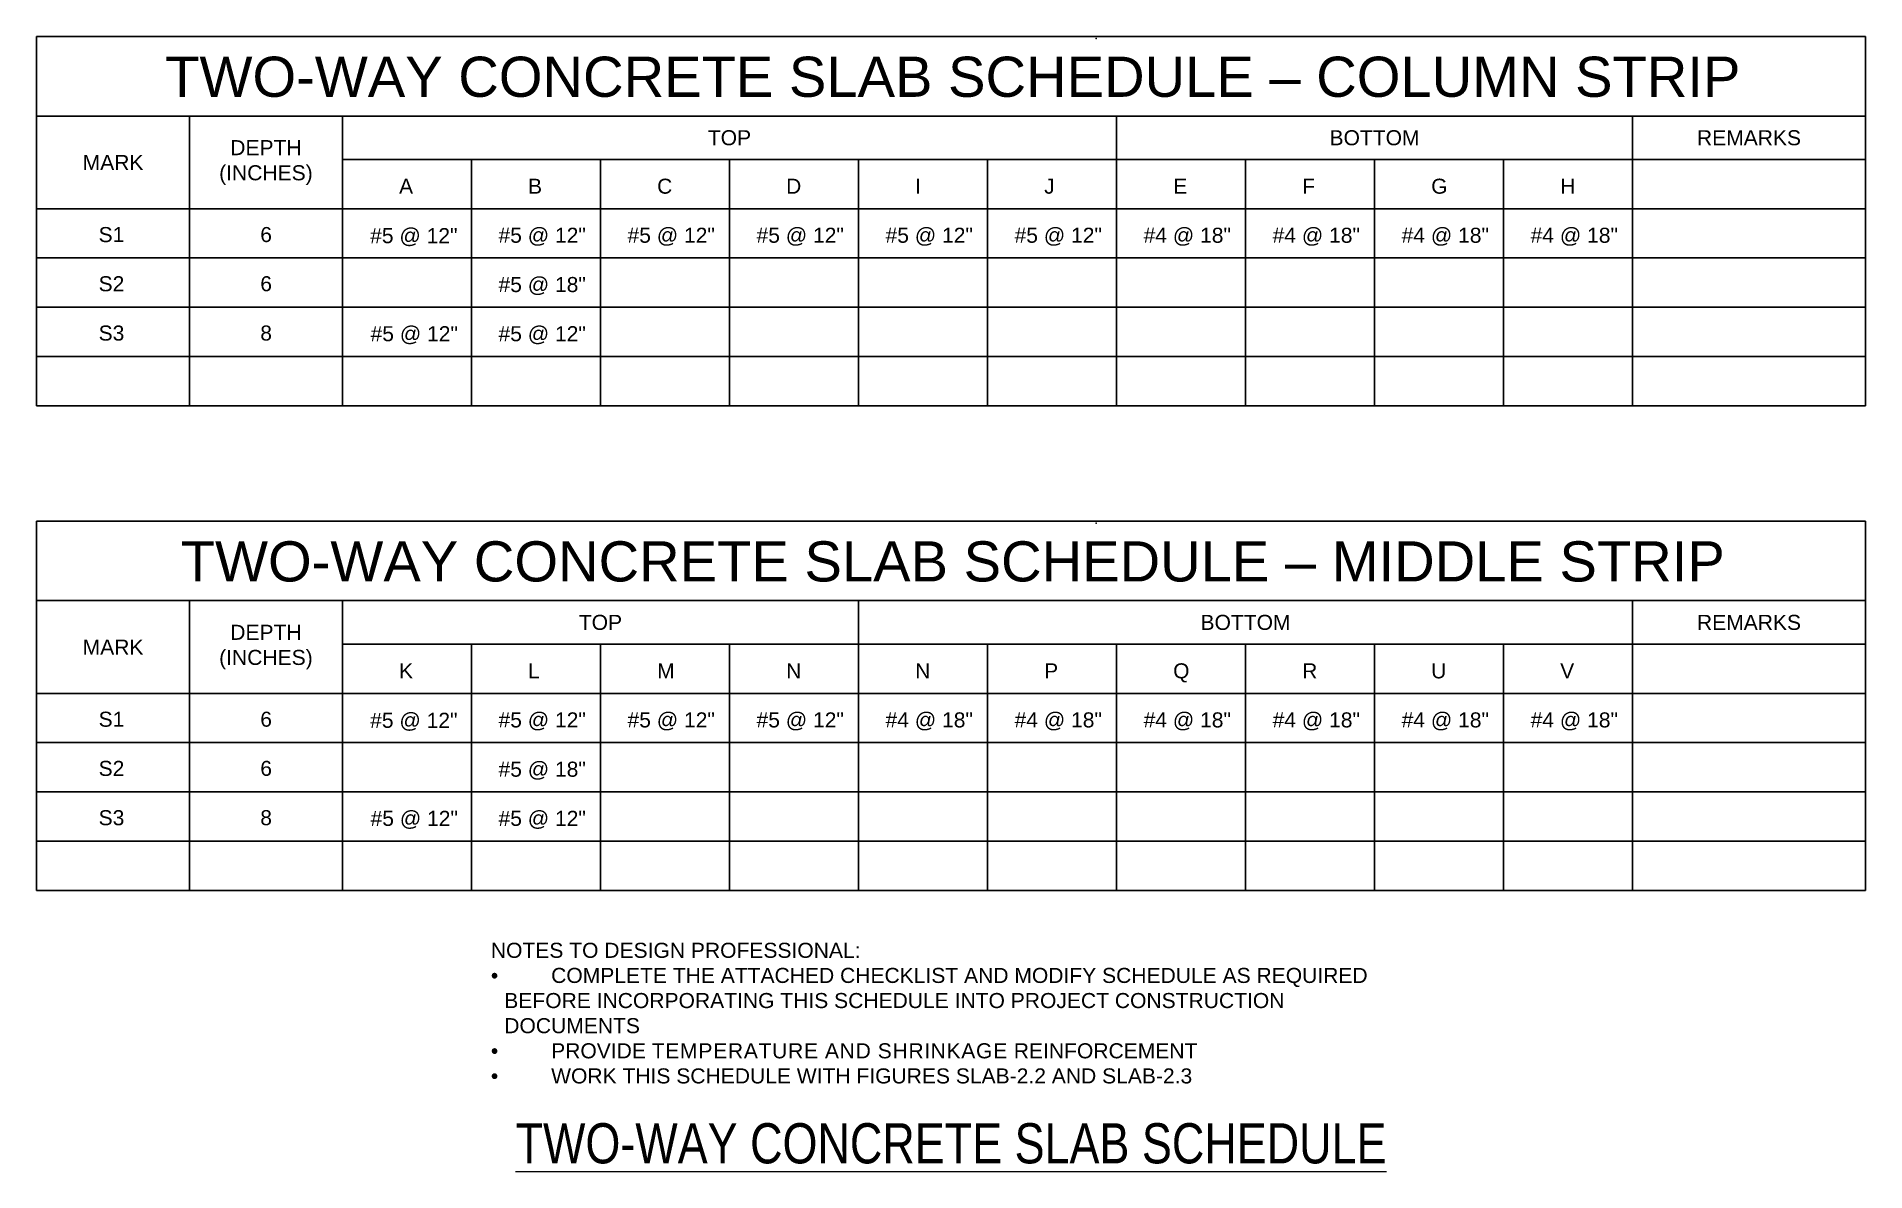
# Model space of a CAD drawing. Header units: inches. Extents: x 266 to 403, y 563 to 648.
import ezdxf

# ---------------------------------------------------------------- set-up
doc = ezdxf.new("R2010")
doc.units = ezdxf.units.IN
doc.header["$LTSCALE"] = 5
doc.header["$MEASUREMENT"] = 0
doc.linetypes.add('HIDDEN', pattern=[0.375, 0.25, -0.125])
doc.layers.add('S-ANNO-SCHD', color=4, linetype='Continuous', lineweight=30)
doc.layers.add('S-ANNO-TEXT', color=7, linetype='Continuous', lineweight=20)
doc.styles.add('Romans', font='arial.ttf')

msp = doc.modelspace()

# ---------------------------------------------------------------- linework, layer by layer
at = {"layer": 'S-ANNO-SCHD'}
for p, q in [((266.07, 648.03), (266.07, 620.47)), ((266.07, 648.03), (402.58, 648.03)), ((402.58, 648.03), (402.58, 620.47)), ((266.07, 642.09), (402.58, 642.09)), ((277.48, 620.47), (277.48, 642.09)), ((288.9, 620.47), (288.9, 642.09)), ((346.68, 642.09), (346.68, 620.47)), ((385.2, 642.09), (385.2, 620.47)), ((288.9, 638.85), (402.58, 638.85)), ((298.53, 638.85), (298.53, 620.47)), ((308.16, 638.85), (308.16, 620.47)), ((317.79, 638.85), (317.79, 620.47)), ((327.42, 638.85), (327.42, 620.47)), ((337.05, 638.85), (337.05, 620.47)), ((356.31, 638.85), (356.31, 620.47)), ((365.94, 638.85), (365.94, 620.47)), ((375.57, 638.85), (375.57, 620.47)), ((266.07, 635.17), (402.58, 635.17)), ((266.07, 631.5), (402.58, 631.5)), ((266.07, 627.82), (402.58, 627.82)), ((266.07, 624.15), (402.58, 624.15)), ((266.07, 620.47), (402.58, 620.47)), ((266.07, 611.85), (266.07, 584.29)), ((266.07, 611.85), (402.58, 611.85)), ((402.58, 611.85), (402.58, 584.29)), ((266.07, 605.92), (402.58, 605.92)), ((277.48, 584.29), (277.48, 605.92)), ((288.9, 584.29), (288.9, 605.92)), ((327.42, 605.92), (327.42, 584.29)), ((385.2, 605.92), (385.2, 584.29)), ((288.9, 602.67), (402.58, 602.67)), ((298.53, 602.67), (298.53, 584.29)), ((308.16, 602.67), (308.16, 584.29)), ((317.79, 602.67), (317.79, 584.29)), ((337.05, 602.67), (337.05, 584.29)), ((346.68, 602.67), (346.68, 584.29)), ((356.31, 602.67), (356.31, 584.29)), ((365.94, 602.67), (365.94, 584.29)), ((375.57, 602.67), (375.57, 584.29)), ((266.07, 598.99), (402.58, 598.99)), ((266.07, 595.32), (402.58, 595.32)), ((266.07, 591.64), (402.58, 591.64)), ((266.07, 587.97), (402.58, 587.97)), ((266.07, 584.29), (402.58, 584.29))]:
    msp.add_line(p, q, dxfattribs=at)
at = {"layer": 'S-ANNO-TEXT'}
for p, q in [((288.9, 635.17), (288.9, 620.47)), ((288.9, 598.99), (288.9, 584.29))]:
    msp.add_line(p, q, dxfattribs=at)
at = {"layer": 'S-ANNO-TEXT', "color": 7, "linetype": 'HIDDEN'}
for p in [(345.15, 647.89), (345.15, 611.71)]:
    msp.add_point(p, dxfattribs=at)

# ---------------------------------------------------------------- texts
at = {"layer": 'S-ANNO-TEXT', "style": 'Romans'}
for s, insert, char_height, attachment_point in [('TWO-WAY CONCRETE SLAB SCHEDULE – COLUMN STRIP', (275.67, 646.53), 3, 1), ('DEPTH\\P(INCHES)', (283.19, 638.63), 1.125, 5), ('TOP', (317.79, 640.47), 1.125, 5), ('BOTTOM', (365.94, 640.47), 1.125, 5), ('REMARKS', (393.89, 640.47), 1.125, 5), ('MARK', (271.78, 638.63), 1.125, 5), ('A', (293.13, 637.42), 1.12, 1), ('B', (302.76, 637.42), 1.12, 1), ('C', (312.39, 637.42), 1.12, 1), ('D', (322.02, 637.42), 1.12, 1), ('I', (331.65, 637.42), 1.12, 1), ('J', (341.28, 637.42), 1.12, 1), ('E', (350.91, 637.42), 1.12, 1), ('F', (360.54, 637.42), 1.12, 1), ('G', (370.17, 637.42), 1.12, 1), ('H', (379.8, 637.42), 1.12, 1), ('S1', (270.7, 633.81), 1.125, 1), ('6', (282.77, 633.81), 1.12, 1), ('#5 @ 12"', (290.97, 633.73), 1.125, 1), ('#5 @ 12"', (300.55, 633.76), 1.125, 1), ('#5 @ 12"', (310.18, 633.76), 1.125, 1), ('#5 @ 12"', (319.81, 633.76), 1.125, 1), ('#5 @ 12"', (329.44, 633.76), 1.125, 1), ('#5 @ 12"', (339.07, 633.76), 1.125, 1), ('#4 @ 18"', (348.7, 633.76), 1.125, 1), ('#4 @ 18"', (358.33, 633.76), 1.125, 1), ('#4 @ 18"', (367.96, 633.76), 1.125, 1), ('#4 @ 18"', (377.59, 633.76), 1.125, 1), ('S2', (270.7, 630.14), 1.125, 1), ('6', (282.77, 630.14), 1.12, 1), ('#5 @ 18"', (300.55, 630.08), 1.125, 1), ('S3', (270.7, 626.46), 1.125, 1), ('8', (282.77, 626.46), 1.12, 1), ('#5 @ 12"', (291, 626.41), 1.125, 1), ('#5 @ 12"', (300.55, 626.41), 1.125, 1), ('TWO-WAY CONCRETE SLAB SCHEDULE – MIDDLE STRIP', (276.83, 610.35), 3, 1), ('TOP', (308.16, 604.29), 1.125, 5), ('BOTTOM', (356.31, 604.29), 1.125, 5), ('REMARKS', (393.89, 604.29), 1.125, 5), ('DEPTH\\P(INCHES)', (283.19, 602.45), 1.125, 5), ('MARK', (271.78, 602.45), 1.125, 5), ('K', (293.13, 601.24), 1.12, 1), ('L', (302.76, 601.24), 1.12, 1), ('M', (312.39, 601.24), 1.12, 1), ('N', (322.02, 601.24), 1.12, 1), ('N', (331.65, 601.24), 1.12, 1), ('P', (341.28, 601.24), 1.12, 1), ('Q', (350.91, 601.24), 1.12, 1), ('R', (360.54, 601.24), 1.12, 1), ('U', (370.17, 601.24), 1.12, 1), ('V', (379.8, 601.24), 1.12, 1), ('S1', (270.7, 597.63), 1.125, 1), ('6', (282.77, 597.63), 1.12, 1), ('#5 @ 12"', (290.97, 597.55), 1.125, 1), ('#5 @ 12"', (300.55, 597.58), 1.125, 1), ('#5 @ 12"', (310.18, 597.58), 1.125, 1), ('#5 @ 12"', (319.81, 597.58), 1.125, 1), ('#4 @ 18"', (329.44, 597.58), 1.125, 1), ('#4 @ 18"', (339.07, 597.58), 1.125, 1), ('#4 @ 18"', (348.7, 597.58), 1.125, 1), ('#4 @ 18"', (358.33, 597.58), 1.125, 1), ('#4 @ 18"', (367.96, 597.58), 1.125, 1), ('#4 @ 18"', (377.59, 597.58), 1.125, 1), ('S2', (270.7, 593.96), 1.125, 1), ('6', (282.77, 593.96), 1.12, 1), ('#5 @ 18"', (300.55, 593.9), 1.125, 1), ('S3', (270.7, 590.28), 1.125, 1), ('8', (282.77, 590.28), 1.12, 1), ('#5 @ 12"', (291, 590.23), 1.125, 1), ('#5 @ 12"', (300.55, 590.23), 1.125, 1), ('{\\W0.8;\\LTWO-WAY CONCRETE SLAB SCHEDULE}', (334.33, 566.91), 3, 2)]:
    msp.add_mtext(s, dxfattribs=dict(at, insert=insert, char_height=char_height, attachment_point=attachment_point))
at = {"layer": 'S-ANNO-TEXT', "insert": (299.98, 580.38), "char_height": 1.125, "width": 69.3577, "attachment_point": 1, "style": 'Romans'}
msp.add_mtext('\\pxi-0.88889,l0.88889,a0.44444;NOTES TO DESIGN PROFESSIONAL:\\P•^ICOMPLETE THE ATTACHED CHECKLIST AND MODIFY SCHEDULE AS REQUIRED BEFORE INCORPORATING THIS SCHEDULE INTO PROJECT CONSTRUCTION DOCUMENTS\\P•^IPROVIDE {\\T1.05;TEMPERATURE AND SHRINKAGE} REINFORCEMENT\\P•^IWORK THIS SCHEDULE WITH FIGURES SLAB-2.2 AND SLAB-2.3', dxfattribs=at)

doc.saveas('drawing.dxf')
